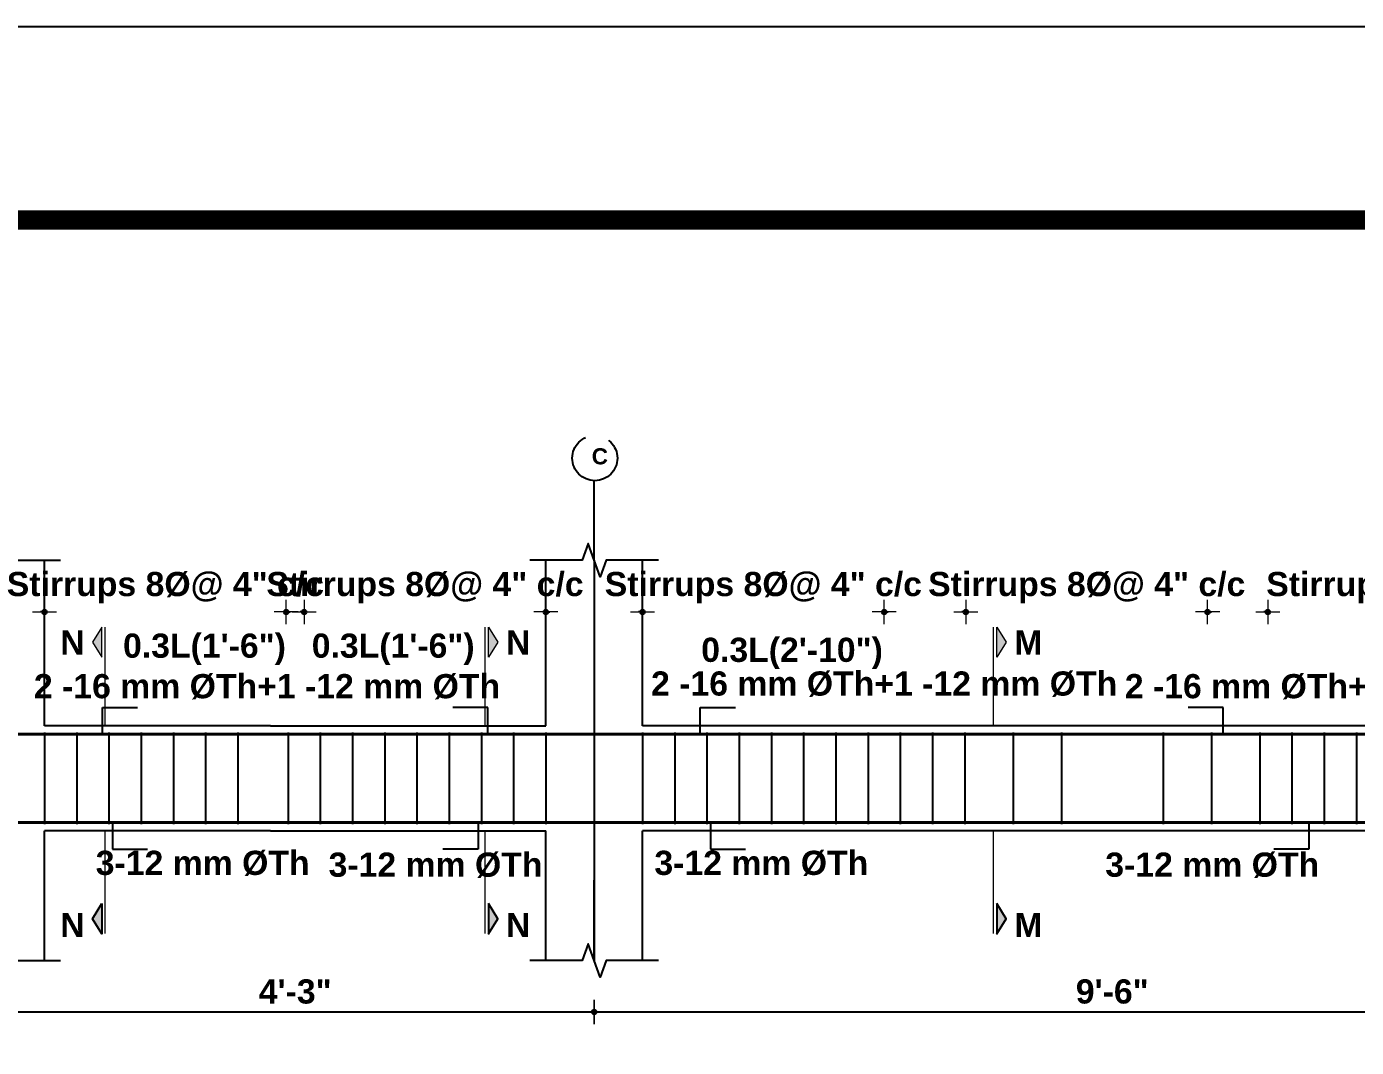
# Model space of a CAD drawing. Header units: inches. Extents: x -9998782 to 66725, y -6520505 to 8308.
# Drawn here: x -4996014.2 to -4995684.1, y -3257501.1 to -3257247.7 of the extents above; entities that cross this region are included whole.
import ezdxf

# ---------------------------------------------------------------- set-up
doc = ezdxf.new("R2010")
doc.units = ezdxf.units.IN
doc.header["$LTSCALE"] = 2
doc.header["$MEASUREMENT"] = 0
doc.header["$PDMODE"] = 34
doc.linetypes.add('ACAD_ISO02W100', pattern=[15, 12, -3])
doc.layers.get('0').update_dxf_attribs({"linetype": 'CONTINUOUS'})
doc.layers.get('DEFPOINTS').update_dxf_attribs({"color": 141, "linetype": 'CONTINUOUS'})
for name, color, linetype, lineweight in [('BAR', 5, 'CONTINUOUS', 40), ('dimension', 160, 'CONTINUOUS', 15), ('HATCH1', 4, 'ACAD_ISO02W100', 13), ('TEXT', 181, 'CONTINUOUS', 25)]:
    doc.layers.add(name, color=color, linetype=linetype, lineweight=lineweight)
doc.layers.add('STIRRUP', color=10, linetype='CONTINUOUS')
doc.styles.add('1.8 str', font='times.ttf', dxfattribs={"width": 0.8, "height": 6})
doc.styles.add('STYLE1', font='arialbd.ttf')
doc.dimstyles.new('1.4', dxfattribs={"dimscale": 0, "dimtxt": 6, "dimasz": 0.5, "dimexe": 2, "dimexo": 9, "dimgap": 2, "dimtad": 1, "dimdec": 0, "dimlfac": 0.5, "dimzin": 3, "dimdsep": 46, "dimlunit": 4, "dimtxsty": '1.8 str', "dimblk": 'DIM', "dimcen": 3, "dimdle": 3, "dimse1": 1, "dimse2": 1, "dimclrd": 256, "dimclre": 256, "dimclrt": 7, "dimadec": 1, "dimazin": 2, "dimtfac": 1, "dimtdec": 0, "dimtix": 1, "dimtofl": 0, "dimtmove": 2, "dimatfit": 3, "dimldrblk": 'arrow', "dimfxl": 2, "dimfrac": 2, "dimtolj": 2, "dimtzin": 0, "dimarcsym": 0})

# ---------------------------------------------------------------- blocks, each defined once
blk = doc.blocks.new('DIM')
at = {"layer": 'dimension'}
h = blk.add_hatch(color=256, dxfattribs=at)
h.paths.add_polyline_path([(0, 1.28), (0, 0), (1.28, 0, 0.414214)])
h.paths.add_polyline_path([(1.28, 0), (0, 0), (0, -1.28, 0.414214)])
h.paths.add_polyline_path([(0, 0), (-1.28, 0, 0.414214), (0, -1.28)])
h.paths.add_polyline_path([(0, 1.28, 0.414214), (-1.28, 0), (0, 0)])
for p, q in [((-6, 0), (6, 0)), ((0, 6), (0, -6))]:
    blk.add_line(p, q, dxfattribs=at)
blk.add_circle((0, 0), 1.28, dxfattribs=at)
blk = doc.blocks.new('*D820')
at = {"layer": 'DEFPOINTS', "color": 0, "ltscale": 10}
for p in [(-4996009.78, -3257392.97), (-4996009.78, -3257406.51), (-4995949.78, -3257424.02)]:
    blk.add_point(p, dxfattribs=at)
at = {"layer": 'dimension', "lineweight": -2, "ltscale": 10}
for p, q in [((-4996010.28, -3257392.97), (-4996010.78, -3257392.97)), ((-4995949.28, -3257392.97), (-4995948.78, -3257392.97))]:
    blk.add_line(p, q, dxfattribs=at)
at = {"layer": 'dimension', "lineweight": -2, "ltscale": 10, "xscale": 0.5, "yscale": 0.5, "zscale": 0.5}
blk.add_blockref('DIM', (-4996009.78, -3257392.97), dxfattribs=at)
at = {"layer": 'dimension', "lineweight": -2, "ltscale": 10, "xscale": 0.5, "yscale": 0.5, "zscale": 0.5, "rotation": 180}
blk.add_blockref('DIM', (-4995949.78, -3257392.97), dxfattribs=at)
at = {"layer": 'dimension', "color": 7, "ltscale": 10, "insert": (-4995979.78, -3257386.94), "char_height": 6, "attachment_point": 5, "style": 'STYLE1'}
blk.add_mtext('\\A2;Stirrups 8%%C@ 4" c/c', dxfattribs=at)
blk = doc.blocks.new('arrow')
at = {"layer": 'dimension'}
blk.add_lwpolyline([(1.21, 0, 0, 2.1, 0), (-2.29, 0, 0, 0, 0), (1.21, 0, 0, 0, 0)], format="xyseb", dxfattribs=at)
blk = doc.blocks.new('*D813')
at = {"layer": 'DEFPOINTS', "color": 0, "ltscale": 10}
for p in [(-4995706.11, -3257392.97), (-4995628.11, -3257404.94), (-4995706.11, -3257409.51)]:
    blk.add_point(p, dxfattribs=at)
at = {"layer": 'dimension', "lineweight": -2, "ltscale": 10}
for p, q in [((-4995706.61, -3257392.97), (-4995707.11, -3257392.97)), ((-4995627.61, -3257392.97), (-4995627.11, -3257392.97))]:
    blk.add_line(p, q, dxfattribs=at)
at = {"layer": 'dimension', "lineweight": -2, "ltscale": 10, "xscale": 0.5, "yscale": 0.5, "zscale": 0.5}
blk.add_blockref('DIM', (-4995706.11, -3257392.97), dxfattribs=at)
at = {"layer": 'dimension', "lineweight": -2, "ltscale": 10, "xscale": 0.5, "yscale": 0.5, "zscale": 0.5, "rotation": 180}
blk.add_blockref('DIM', (-4995628.11, -3257392.97), dxfattribs=at)
at = {"layer": 'dimension', "color": 7, "ltscale": 10, "insert": (-4995667.11, -3257386.94), "char_height": 6, "attachment_point": 5, "style": 'STYLE1'}
blk.add_mtext('\\A2;Stirrups 8%%C@ 4" c/c', dxfattribs=at)
blk = doc.blocks.new('*D814')
at = {"layer": 'DEFPOINTS', "color": 0, "ltscale": 10}
for p in [(-4995885.33, -3257392.97), (-4995885.33, -3257406.51), (-4995945.33, -3257424.02)]:
    blk.add_point(p, dxfattribs=at)
at = {"layer": 'dimension', "lineweight": -2, "ltscale": 10}
for p, q in [((-4995945.83, -3257392.97), (-4995946.33, -3257392.97)), ((-4995884.83, -3257392.97), (-4995884.33, -3257392.97))]:
    blk.add_line(p, q, dxfattribs=at)
at = {"layer": 'dimension', "lineweight": -2, "ltscale": 10, "xscale": 0.5, "yscale": 0.5, "zscale": 0.5}
blk.add_blockref('DIM', (-4995945.33, -3257392.97), dxfattribs=at)
at = {"layer": 'dimension', "lineweight": -2, "ltscale": 10, "xscale": 0.5, "yscale": 0.5, "zscale": 0.5, "rotation": 180}
blk.add_blockref('DIM', (-4995885.33, -3257392.97), dxfattribs=at)
at = {"layer": 'dimension', "color": 7, "ltscale": 10, "insert": (-4995915.33, -3257386.94), "char_height": 6, "attachment_point": 5, "style": 'STYLE1'}
blk.add_mtext('\\A2;Stirrups 8%%C@ 4" c/c', dxfattribs=at)
blk = doc.blocks.new('*D815')
at = {"layer": 'DEFPOINTS', "color": 0, "ltscale": 10}
for p in [(-4995861.33, -3257392.97), (-4995861.33, -3257406.51), (-4995801.33, -3257424.02)]:
    blk.add_point(p, dxfattribs=at)
at = {"layer": 'dimension', "lineweight": -2, "ltscale": 10}
for p, q in [((-4995861.83, -3257392.97), (-4995862.33, -3257392.97)), ((-4995800.83, -3257392.97), (-4995800.33, -3257392.97))]:
    blk.add_line(p, q, dxfattribs=at)
at = {"layer": 'dimension', "lineweight": -2, "ltscale": 10, "xscale": 0.5, "yscale": 0.5, "zscale": 0.5}
blk.add_blockref('DIM', (-4995861.33, -3257392.97), dxfattribs=at)
at = {"layer": 'dimension', "lineweight": -2, "ltscale": 10, "xscale": 0.5, "yscale": 0.5, "zscale": 0.5, "rotation": 180}
blk.add_blockref('DIM', (-4995801.33, -3257392.97), dxfattribs=at)
at = {"layer": 'dimension', "color": 7, "ltscale": 10, "insert": (-4995831.33, -3257386.94), "char_height": 6, "attachment_point": 5, "style": 'STYLE1'}
blk.add_mtext('\\A2;Stirrups 8%%C@ 4" c/c', dxfattribs=at)
blk = doc.blocks.new('*D816')
at = {"layer": 'DEFPOINTS', "color": 0, "ltscale": 10}
for p in [(-4996021.78, -3257479.46), (-4995873.33, -3257479.46), (-4996021.78, -3257492.28)]:
    blk.add_point(p, dxfattribs=at)
at = {"layer": 'dimension', "lineweight": -2, "ltscale": 10}
blk.add_line((-4995873.83, -3257492.28), (-4996021.28, -3257492.28), dxfattribs=at)
at = {"layer": 'dimension', "lineweight": -2, "ltscale": 10, "xscale": 0.5, "yscale": 0.5, "zscale": 0.5, "rotation": 180}
blk.add_blockref('DIM', (-4996021.78, -3257492.28), dxfattribs=at)
at = {"layer": 'dimension', "lineweight": -2, "ltscale": 10, "xscale": 0.5, "yscale": 0.5, "zscale": 0.5}
blk.add_blockref('DIM', (-4995873.33, -3257492.28), dxfattribs=at)
at = {"layer": 'dimension', "color": 7, "ltscale": 10, "insert": (-4995947.55, -3257487.21), "char_height": 6, "attachment_point": 5, "style": 'STYLE1'}
blk.add_mtext('\\A2;4\'-3"', dxfattribs=at)
blk = doc.blocks.new('*D818')
at = {"layer": 'DEFPOINTS', "color": 0, "ltscale": 10}
for p in [(-4995873.33, -3257479.46), (-4995616.11, -3257479.46), (-4995873.33, -3257492.28)]:
    blk.add_point(p, dxfattribs=at)
at = {"layer": 'dimension', "lineweight": -2, "ltscale": 10}
blk.add_line((-4995616.61, -3257492.28), (-4995872.83, -3257492.28), dxfattribs=at)
at = {"layer": 'dimension', "lineweight": -2, "ltscale": 10, "xscale": 0.5, "yscale": 0.5, "zscale": 0.5, "rotation": 180}
blk.add_blockref('DIM', (-4995873.33, -3257492.28), dxfattribs=at)
at = {"layer": 'dimension', "lineweight": -2, "ltscale": 10, "xscale": 0.5, "yscale": 0.5, "zscale": 0.5}
blk.add_blockref('DIM', (-4995616.11, -3257492.28), dxfattribs=at)
at = {"layer": 'dimension', "color": 7, "ltscale": 10, "insert": (-4995744.72, -3257487.21), "char_height": 6, "attachment_point": 5, "style": 'STYLE1'}
blk.add_mtext('\\A2;9\'-6"', dxfattribs=at)
blk = doc.blocks.new('*D819')
at = {"layer": 'DEFPOINTS', "color": 0, "ltscale": 10}
for p in [(-4995721.05, -3257392.97), (-4995721.05, -3257406.51), (-4995781.05, -3257424.02)]:
    blk.add_point(p, dxfattribs=at)
at = {"layer": 'dimension', "lineweight": -2, "ltscale": 10}
for p, q in [((-4995781.55, -3257392.97), (-4995782.05, -3257392.97)), ((-4995720.55, -3257392.97), (-4995720.05, -3257392.97))]:
    blk.add_line(p, q, dxfattribs=at)
at = {"layer": 'dimension', "lineweight": -2, "ltscale": 10, "xscale": 0.5, "yscale": 0.5, "zscale": 0.5}
blk.add_blockref('DIM', (-4995781.05, -3257392.97), dxfattribs=at)
at = {"layer": 'dimension', "lineweight": -2, "ltscale": 10, "xscale": 0.5, "yscale": 0.5, "zscale": 0.5, "rotation": 180}
blk.add_blockref('DIM', (-4995721.05, -3257392.97), dxfattribs=at)
at = {"layer": 'dimension', "color": 7, "ltscale": 10, "insert": (-4995751.05, -3257386.94), "char_height": 6, "attachment_point": 5, "style": 'STYLE1'}
blk.add_mtext('\\A2;Stirrups 8%%C@ 4" c/c', dxfattribs=at)

msp = doc.modelspace()

# ---------------------------------------------------------------- hatches: boundary and pattern name
at = {"layer": 'TEXT', "ltscale": 10}
for points in [[(-4995995.57, -3257396.73), (-4995995.57, -3257404.23), (-4995997.88, -3257400.48)], [(-4995899.53, -3257396.73), (-4995899.53, -3257404.23), (-4995897.22, -3257400.48)], [(-4995773.34, -3257396.73), (-4995773.34, -3257404.23), (-4995771.03, -3257400.48)], [(-4995995.57, -3257472.87), (-4995995.57, -3257465.36), (-4995997.88, -3257469.11)], [(-4995899.53, -3257472.87), (-4995899.53, -3257465.36), (-4995897.22, -3257469.11)], [(-4995773.34, -3257472.87), (-4995773.34, -3257465.36), (-4995771.03, -3257469.11)]]:
    msp.add_hatch(color=256, dxfattribs=at).paths.add_polyline_path(points)

# ---------------------------------------------------------------- linework, layer by layer
for p, q in [((-4995873.33, -3257380.11), (-4995873.33, -3257360.16)), ((-4995873.33, -3257380.11), (-4995873.33, -3257479.46)), ((-4995873.33, -3257479.46), (-4995873.33, -3257459.51))]:
    msp.add_line(p, q)
at = {"ltscale": 10}
for p, q in [((-4996009.78, -3257421.27), (-4996009.78, -3257380.11)), ((-4995885.33, -3257421.27), (-4995885.33, -3257380.11)), ((-4995861.33, -3257421.27), (-4995861.33, -3257380.11)), ((-4995953.68, -3257421.27), (-4996009.78, -3257421.27)), ((-4995953.68, -3257421.27), (-4995885.33, -3257421.27)), ((-4995717.15, -3257421.27), (-4995861.33, -3257421.27)), ((-4995628.11, -3257421.27), (-4995742.11, -3257421.27)), ((-4995953.68, -3257447.27), (-4996009.78, -3257447.27)), ((-4996009.78, -3257479.46), (-4996009.78, -3257447.27)), ((-4995953.68, -3257447.27), (-4995885.33, -3257447.27)), ((-4995885.33, -3257479.46), (-4995885.33, -3257447.27)), ((-4995715.25, -3257447.27), (-4995861.33, -3257447.27)), ((-4995861.33, -3257479.46), (-4995861.33, -3257447.27)), ((-4995628.11, -3257447.27), (-4995742.11, -3257447.27))]:
    msp.add_line(p, q, dxfattribs=at)
msp.add_lwpolyline([(-4996473.25, -3259492.71), (-4996473.25, -3257247.67), (-4993298.45, -3257247.67), (-4993298.45, -3259492.71)], close=True)
at = {"const_width": 4.8}
msp.add_lwpolyline([(-4993346.45, -3259444.71), (-4993346.45, -3257295.67), (-4996329.25, -3257295.67), (-4996329.25, -3259444.71)], close=True, dxfattribs=at)
at = {"linetype": 'Continuous', "ltscale": 10}
for points in [[(-4996037.78, -3257380.11), (-4996024.78, -3257380.11), (-4996023.28, -3257384.23), (-4996020.28, -3257375.99), (-4996018.78, -3257380.11), (-4996005.78, -3257380.11)], [(-4995857.33, -3257380.11), (-4995870.33, -3257380.11), (-4995871.83, -3257384.23), (-4995874.83, -3257375.99), (-4995876.33, -3257380.11), (-4995889.33, -3257380.11)], [(-4996037.78, -3257479.46), (-4996024.78, -3257479.46), (-4996023.28, -3257483.59), (-4996020.28, -3257475.34), (-4996018.78, -3257479.46), (-4996005.78, -3257479.46)], [(-4995857.33, -3257479.46), (-4995870.33, -3257479.46), (-4995871.83, -3257483.59), (-4995874.83, -3257475.34), (-4995876.33, -3257479.46), (-4995889.33, -3257479.46)]]:
    msp.add_lwpolyline(points, dxfattribs=at)
at = {"layer": 'BAR', "ltscale": 10}
for p, q in [((-4996021.78, -3257423.27), (-4995953.68, -3257423.27)), ((-4995873.33, -3257423.27), (-4995953.68, -3257423.27)), ((-4995873.33, -3257423.27), (-4995732.11, -3257423.27)), ((-4996021.78, -3257445.27), (-4995953.68, -3257445.27)), ((-4995873.33, -3257445.27), (-4995953.68, -3257445.27)), ((-4995873.33, -3257445.27), (-4995732.11, -3257445.27))]:
    msp.add_line(p, q, dxfattribs=at)
for points in [[(-4995616.11, -3257423.27), (-4995742.11, -3257423.27)], [(-4995742.11, -3257445.27), (-4995616.11, -3257445.27)]]:
    msp.add_lwpolyline(points, dxfattribs=at)
at = {"layer": 'dimension', "ltscale": 10}
for p, q in [((-4995994.72, -3257421.27), (-4995994.72, -3257396.78)), ((-4995900.39, -3257421.27), (-4995900.39, -3257396.78)), ((-4995774.2, -3257421.27), (-4995774.2, -3257396.78)), ((-4995994.72, -3257472.82), (-4995994.72, -3257447.27)), ((-4995900.39, -3257472.82), (-4995900.39, -3257447.27)), ((-4995774.2, -3257472.82), (-4995774.2, -3257447.27))]:
    msp.add_line(p, q, dxfattribs=at)
for points in [[(-4995995.57, -3257404.23), (-4995995.57, -3257396.73), (-4995997.88, -3257400.48), (-4995995.57, -3257404.23)], [(-4995899.53, -3257404.23), (-4995899.53, -3257396.73), (-4995897.22, -3257400.48), (-4995899.53, -3257404.23)], [(-4995773.34, -3257404.23), (-4995773.34, -3257396.73), (-4995771.03, -3257400.48), (-4995773.34, -3257404.23)]]:
    msp.add_lwpolyline(points, dxfattribs=at)
at = {"layer": 'HATCH1', "lineweight": 25}
msp.add_circle((-4995873.17, -3257354.78), 5.6, dxfattribs=at)
at = {"layer": 'STIRRUP'}
for p, q in [((-4996009.78, -3257422.87), (-4996009.78, -3257445.67)), ((-4996001.78, -3257422.87), (-4996001.78, -3257445.67)), ((-4995993.78, -3257422.87), (-4995993.78, -3257445.67)), ((-4995985.78, -3257422.87), (-4995985.78, -3257445.67)), ((-4995977.78, -3257422.87), (-4995977.78, -3257445.67)), ((-4995969.78, -3257422.87), (-4995969.78, -3257445.67)), ((-4995961.78, -3257422.87), (-4995961.78, -3257445.67)), ((-4995949.33, -3257422.87), (-4995949.33, -3257445.67)), ((-4995941.33, -3257422.87), (-4995941.33, -3257445.67)), ((-4995933.33, -3257422.87), (-4995933.33, -3257445.67)), ((-4995925.33, -3257422.87), (-4995925.33, -3257445.67)), ((-4995917.33, -3257422.87), (-4995917.33, -3257445.67)), ((-4995909.33, -3257422.87), (-4995909.33, -3257445.67)), ((-4995901.33, -3257422.87), (-4995901.33, -3257445.67)), ((-4995893.33, -3257422.87), (-4995893.33, -3257445.67)), ((-4995885.33, -3257422.87), (-4995885.33, -3257445.67)), ((-4995861.33, -3257422.87), (-4995861.33, -3257445.67)), ((-4995853.33, -3257422.87), (-4995853.33, -3257445.67)), ((-4995845.33, -3257422.87), (-4995845.33, -3257445.67)), ((-4995837.33, -3257422.87), (-4995837.33, -3257445.67)), ((-4995829.33, -3257422.87), (-4995829.33, -3257445.67)), ((-4995821.33, -3257422.87), (-4995821.33, -3257445.67)), ((-4995813.33, -3257422.87), (-4995813.33, -3257445.67)), ((-4995805.33, -3257422.87), (-4995805.33, -3257445.67)), ((-4995797.33, -3257422.87), (-4995797.33, -3257445.67)), ((-4995789.33, -3257422.87), (-4995789.33, -3257445.67)), ((-4995781.33, -3257422.87), (-4995781.33, -3257445.67)), ((-4995769.33, -3257422.87), (-4995769.33, -3257445.67)), ((-4995757.33, -3257422.87), (-4995757.33, -3257445.67)), ((-4995732.11, -3257422.87), (-4995732.11, -3257445.67)), ((-4995720.11, -3257422.87), (-4995720.11, -3257445.67)), ((-4995708.11, -3257422.87), (-4995708.11, -3257445.67)), ((-4995700.11, -3257422.87), (-4995700.11, -3257445.67)), ((-4995692.11, -3257422.87), (-4995692.11, -3257445.67)), ((-4995684.11, -3257422.87), (-4995684.11, -3257445.67))]:
    msp.add_line(p, q, dxfattribs=at)
at = {"layer": 'TEXT', "ltscale": 10}
for points in [[(-4995995.57, -3257465.36), (-4995995.57, -3257472.87), (-4995997.88, -3257469.11), (-4995995.57, -3257465.36)], [(-4995899.53, -3257465.36), (-4995899.53, -3257472.87), (-4995897.22, -3257469.11), (-4995899.53, -3257465.36)], [(-4995773.34, -3257465.36), (-4995773.34, -3257472.87), (-4995771.03, -3257469.11), (-4995773.34, -3257465.36)]]:
    msp.add_lwpolyline(points, dxfattribs=at)

# ---------------------------------------------------------------- texts
at = {"layer": 'HATCH1', "lineweight": 25, "style": 'STYLE1'}
msp.add_text('C', height=4, dxfattribs=at).set_placement((-4995873.94, -3257356.33))
at = {"layer": 'TEXT', "ltscale": 10, "style": 'STYLE1'}
for s, p in [('N', (-4996005.88, -3257403.56)), ('N', (-4995895.23, -3257403.56)), ('M', (-4995769.04, -3257403.56)), ('2 -16 mm %%CTh+1 -12 mm %%CTh', (-4996012.42, -3257414.39)), ('2 -16 mm %%CTh+1 -12 mm %%CTh', (-4995859.21, -3257413.73)), ('2 -16 mm %%CTh+1 -12 mm %%CTh', (-4995741.6, -3257414.39)), ('3-12 mm %%CTh ', (-4995997.07, -3257458.24)), ('3-12 mm %%CTh ', (-4995939.26, -3257458.69)), ('3-12 mm %%CTh ', (-4995858.38, -3257458.24)), ('3-12 mm %%CTh ', (-4995746.44, -3257458.69)), ('N', (-4996005.88, -3257473.69)), ('N', (-4995895.23, -3257473.69)), ('M', (-4995769.04, -3257473.69))]:
    msp.add_text(s, height=6, dxfattribs=at).set_placement(p)
at = {"layer": 'TEXT', "style": 'STYLE1'}
for s, p in [('0.3L(1\'-6")', (-4995990.29, -3257404.33)), ('0.3L(1\'-6")', (-4995943.44, -3257404.33)), ('0.3L(2\'-10")', (-4995846.76, -3257405.36))]:
    msp.add_text(s, height=6, dxfattribs=at).set_placement(p)

# ---------------------------------------------------------------- dimensions: what is measured, and where the dimension line sits
at = {"layer": 'dimension', "ltscale": 10}
for base, p1, p2, text, picture, middle in [((-4996009.78, -3257392.97), (-4995949.78, -3257424.02), (-4996009.78, -3257406.51), 'Stirrups 8%%C@ 4" c/c', '*D820', (-4995979.78, -3257386.94)), ((-4995861.33, -3257392.97), (-4995801.33, -3257424.02), (-4995861.33, -3257406.51), 'Stirrups 8%%C@ 4" c/c', '*D815', (-4995831.33, -3257386.94)), ((-4995706.11, -3257392.97), (-4995628.11, -3257404.94), (-4995706.11, -3257409.51), 'Stirrups 8%%C@ 4" c/c', '*D813', (-4995667.11, -3257386.94)), ((-4996021.78, -3257492.28), (-4995873.33, -3257479.46), (-4996021.78, -3257479.46), '4\'-3"', '*D816', (-4995947.55, -3257487.21)), ((-4995873.33, -3257492.28), (-4995616.11, -3257479.46), (-4995873.33, -3257479.46), '9\'-6"', '*D818', (-4995744.72, -3257487.21))]:
    dim = msp.add_linear_dim(base=base, p1=p1, p2=p2, angle=180, text=text, dimstyle='1.4', override={"dimscale": 1, "dimtxsty": 'STYLE1'}, dxfattribs=at)
    dim.commit()
    dim.dimension.update_dxf_attribs({"geometry": picture, "text_midpoint": middle})
for base, p1, p2, picture, middle in [((-4995885.33, -3257392.97), (-4995945.33, -3257424.02), (-4995885.33, -3257406.51), '*D814', (-4995915.33, -3257386.94)), ((-4995721.05, -3257392.97), (-4995781.05, -3257424.02), (-4995721.05, -3257406.51), '*D819', (-4995751.05, -3257386.94))]:
    dim = msp.add_linear_dim(base=base, p1=p1, p2=p2, text='Stirrups 8%%C@ 4" c/c', dimstyle='1.4', override={"dimscale": 1, "dimtxsty": 'STYLE1'}, dxfattribs=at)
    dim.commit()
    dim.dimension.update_dxf_attribs({"geometry": picture, "text_midpoint": middle})

# ---------------------------------------------------------------- leaders
for points in [[(-4995995.42, -3257422.87), (-4995995.42, -3257416.66), (-4995986.7, -3257416.66)], [(-4995899.69, -3257422.87), (-4995899.69, -3257416.66), (-4995908.41, -3257416.66)], [(-4995846.98, -3257422.87), (-4995846.98, -3257416.66), (-4995838.26, -3257416.66)], [(-4995717.15, -3257422.87), (-4995717.15, -3257416.66), (-4995725.87, -3257416.66)], [(-4995992.94, -3257445.67), (-4995992.94, -3257451.88), (-4995984.22, -3257451.88)], [(-4995902.17, -3257445.67), (-4995902.17, -3257451.88), (-4995910.89, -3257451.88)], [(-4995844.49, -3257445.67), (-4995844.49, -3257451.88), (-4995835.77, -3257451.88)], [(-4995695.88, -3257445.67), (-4995695.88, -3257451.88), (-4995704.6, -3257451.88)]]:
    msp.add_leader(points, dimstyle='1.4', override={"dimscale": 1, "dimtxsty": 'STYLE1'}, dxfattribs=at)

doc.saveas('drawing.dxf')
